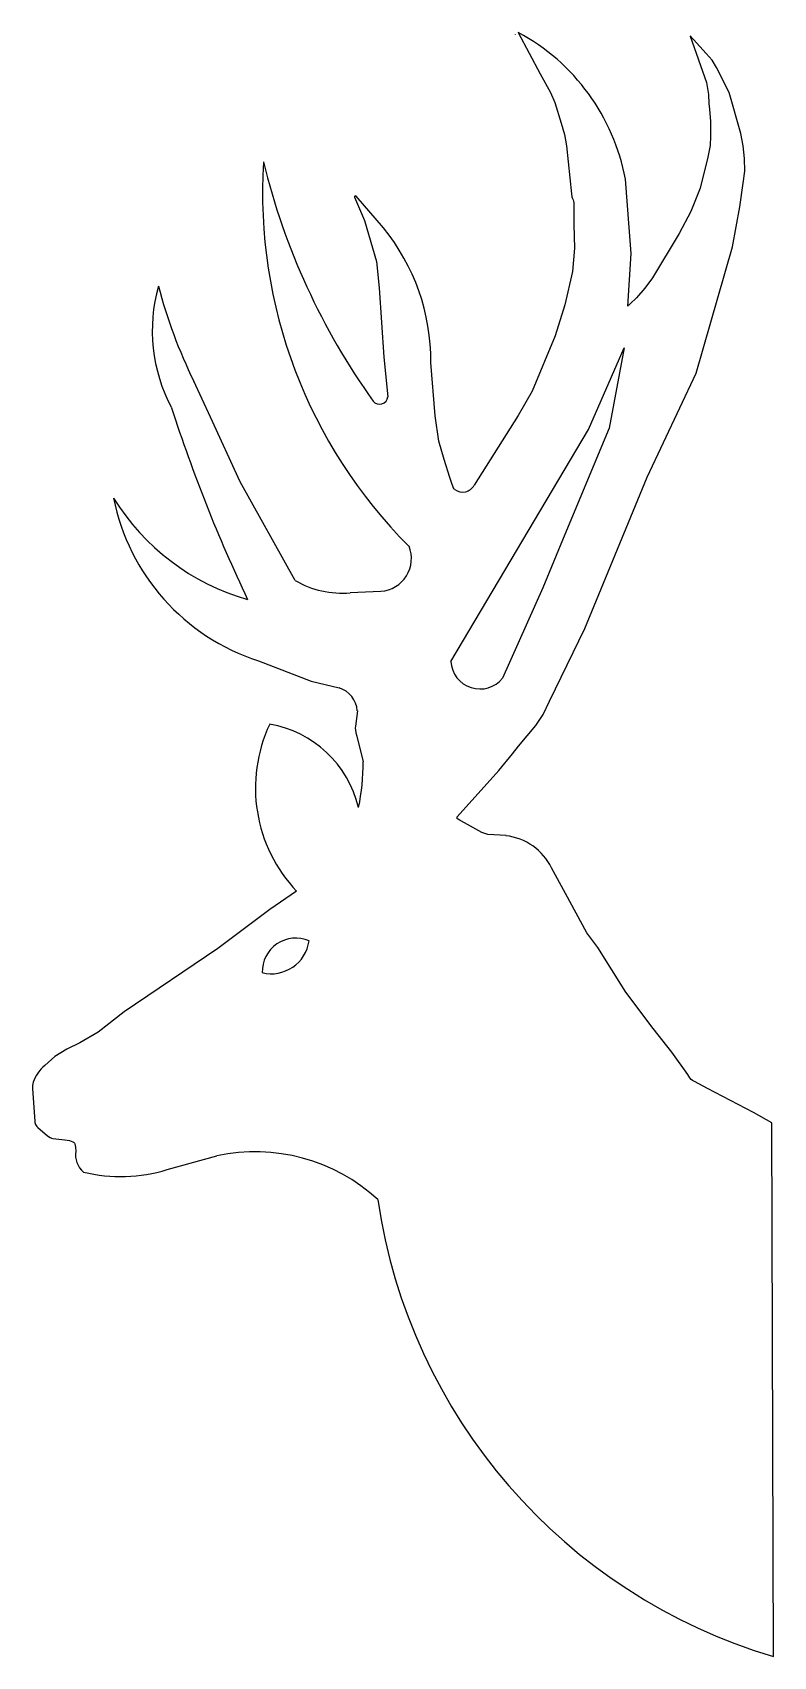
# Model space of a CAD drawing. Extents: x 0.1 to 7.4, y 0.2 to 16.3.
import ezdxf

# ---------------------------------------------------------------- set-up
doc = ezdxf.new("R2010")
doc.units = 0
doc.header["$MEASUREMENT"] = 0
doc.layers.add('1', color=7, linetype='Continuous')
doc.layers.add('2', color=7, linetype='Continuous')

msp = doc.modelspace()

# ---------------------------------------------------------------- linework, layer by layer
at = {"layer": '1', "color": 1, "linetype": 'Continuous'}
for p, q in [((4.215, 10.089), (5.578, 12.39)), ((5.783, 12.403), (5.344, 11.349)), ((5.344, 11.349), (5.127, 10.822)), ((5.127, 10.822), (4.727, 9.925))]:
    msp.add_line(p, q, dxfattribs=at)
at = {"layer": '1', "color": 1, "linetype": 'ByBlock'}
msp.add_lwpolyline([(5.578, 12.39), (5.932, 13.203), (5.783, 12.403)], dxfattribs=at)
msp.add_arc((4.503, 10.105), 0.288, 183.1672, 321.2221, dxfattribs=at)
at = {"layer": '2', "color": 2, "linetype": 'Continuous'}
for p, q in [((4.855, 16.308), (4.855, 16.309)), ((4.856, 16.308), (4.855, 16.308)), ((4.857, 16.307), (4.856, 16.308)), ((4.883, 16.33), (5.101, 15.918)), ((6.59, 16.292), (6.589, 16.293)), ((6.589, 16.293), (6.589, 16.292)), ((6.589, 16.292), (6.751, 15.833)), ((6.592, 16.29), (6.59, 16.292)), ((6.596, 16.286), (6.592, 16.29)), ((6.604, 16.277), (6.596, 16.286)), ((6.62, 16.26), (6.604, 16.277)), ((6.745, 16.122), (6.62, 16.26)), ((6.804, 16.055), (6.745, 16.122)), ((6.849, 15.981), (6.804, 16.055)), ((6.973, 15.733), (6.849, 15.981)), ((5.101, 15.918), (5.204, 15.735)), ((6.751, 15.833), (6.77, 15.714)), ((5.204, 15.735), (5.244, 15.636)), ((5.244, 15.636), (5.307, 15.431)), ((6.77, 15.714), (6.774, 15.625)), ((7.089, 15.327), (6.973, 15.733)), ((6.774, 15.625), (6.78, 15.568)), ((6.78, 15.568), (6.79, 15.447)), ((5.307, 15.431), (5.34, 15.319)), ((5.34, 15.319), (5.362, 15.204)), ((6.79, 15.447), (6.79, 15.3)), ((7.113, 15.205), (7.089, 15.327)), ((5.362, 15.204), (5.412, 14.729)), ((6.786, 15.207), (6.764, 15.093)), ((6.79, 15.3), (6.786, 15.207)), ((7.127, 15.078), (7.113, 15.205)), ((6.764, 15.093), (6.686, 14.784)), ((7.13, 14.954), (7.127, 15.078)), ((5.982, 14.395), (5.945, 14.875)), ((7.081, 14.601), (7.113, 14.836)), ((7.113, 14.836), (7.13, 14.954)), ((3.26, 14.696), (3.36, 14.465)), ((3.546, 14.391), (3.275, 14.706)), ((5.412, 14.729), (5.415, 14.701)), ((5.415, 14.701), (5.418, 14.688)), ((5.418, 14.688), (5.424, 14.675)), ((5.424, 14.675), (5.427, 14.668)), ((5.427, 14.668), (5.43, 14.655)), ((6.686, 14.784), (6.595, 14.555)), ((5.43, 14.655), (5.433, 14.64)), ((5.433, 14.64), (5.433, 14.607)), ((5.433, 14.607), (5.435, 14.426)), ((6.595, 14.555), (6.48, 14.337)), ((7.007, 14.203), (7.081, 14.601)), ((3.36, 14.465), (3.476, 14.058)), ((5.435, 14.426), (5.441, 14.191)), ((6.002, 14.138), (5.982, 14.395)), ((5.441, 14.191), (5.42, 13.96)), ((6.48, 14.337), (6.215, 13.896)), ((6.648, 12.949), (7.007, 14.203)), ((3.476, 14.058), (3.503, 13.796)), ((5.985, 13.877), (6.002, 14.138)), ((5.42, 13.96), (5.345, 13.629)), ((5.969, 13.615), (5.985, 13.877)), ((6.215, 13.896), (6.138, 13.792)), ((3.503, 13.796), (3.551, 13.11)), ((6.054, 13.699), (5.994, 13.639)), ((6.138, 13.792), (6.054, 13.699)), ((5.345, 13.629), (5.248, 13.319)), ((5.97, 13.615), (5.969, 13.615)), ((5.971, 13.617), (5.97, 13.616)), ((5.97, 13.616), (5.97, 13.615)), ((5.97, 13.615), (5.97, 13.615)), ((5.979, 13.624), (5.971, 13.617)), ((5.994, 13.639), (5.979, 13.624)), ((5.248, 13.319), (5.02, 12.77)), ((3.551, 13.11), (3.591, 12.715)), ((4.058, 12.528), (4.016, 13.057)), ((6.162, 11.92), (6.648, 12.949)), ((1.833, 12.514), (1.665, 12.871)), ((5.02, 12.77), (4.882, 12.531)), ((2.124, 11.872), (1.833, 12.514)), ((4.097, 12.274), (4.058, 12.528)), ((4.882, 12.531), (4.446, 11.838)), ((4.147, 12.095), (4.097, 12.274)), ((4.205, 11.914), (4.147, 12.095)), ((2.671, 10.893), (2.124, 11.872)), ((4.225, 11.854), (4.205, 11.914)), ((4.236, 11.82), (4.225, 11.854)), ((4.238, 11.816), (4.236, 11.82)), ((4.24, 11.812), (4.238, 11.816)), ((4.246, 11.804), (4.24, 11.812)), ((4.249, 11.8), (4.246, 11.804)), ((4.252, 11.797), (4.249, 11.8)), ((5.704, 10.81), (6.162, 11.92)), ((5.544, 10.416), (5.704, 10.81)), ((3.522, 10.785), (3.217, 10.772)), ((5.192, 9.695), (5.544, 10.416)), ((2.306, 10.096), (2.831, 9.895)), ((2.831, 9.895), (3.107, 9.828)), ((5.13, 9.565), (5.192, 9.695)), ((3.288, 9.6), (3.269, 9.447)), ((5.057, 9.454), (5.13, 9.565)), ((3.269, 9.447), (3.267, 9.427)), ((3.267, 9.427), (3.268, 9.412)), ((3.268, 9.412), (3.273, 9.381)), ((3.273, 9.381), (3.281, 9.35)), ((3.281, 9.35), (3.345, 9.096)), ((4.886, 9.249), (5.057, 9.454)), ((4.826, 9.174), (4.886, 9.249)), ((4.689, 9.01), (4.826, 9.174)), ((4.277, 8.548), (4.689, 9.01)), ((4.277, 8.546), (4.277, 8.548)), ((4.277, 8.548), (4.277, 8.548)), ((4.277, 8.548), (4.277, 8.548)), ((4.277, 8.548), (4.277, 8.548)), ((4.277, 8.543), (4.277, 8.546)), ((4.277, 8.531), (4.277, 8.543)), ((4.278, 8.53), (4.277, 8.531)), ((4.279, 8.53), (4.278, 8.53)), ((4.282, 8.528), (4.279, 8.53)), ((4.287, 8.525), (4.282, 8.528)), ((4.308, 8.513), (4.287, 8.525)), ((4.351, 8.49), (4.308, 8.513)), ((4.521, 8.395), (4.351, 8.49)), ((4.54, 8.387), (4.521, 8.395)), ((4.561, 8.38), (4.54, 8.387)), ((4.582, 8.375), (4.561, 8.38)), ((4.762, 8.362), (4.582, 8.375)), ((5.35, 7.787), (5.214, 8.043)), ((2.685, 7.81), (2.421, 7.631)), ((5.564, 7.397), (5.35, 7.787)), ((2.421, 7.631), (1.905, 7.242)), ((5.671, 7.251), (5.564, 7.397)), ((5.951, 6.811), (5.671, 7.251)), ((1.905, 7.242), (0.976, 6.616)), ((6.22, 6.449), (5.951, 6.811)), ((0.976, 6.616), (0.717, 6.414)), ((6.406, 6.215), (6.22, 6.449)), ((0.535, 6.308), (0.408, 6.244)), ((0.717, 6.414), (0.535, 6.308)), ((0.287, 6.171), (0.19, 6.082)), ((0.408, 6.244), (0.287, 6.171)), ((6.564, 5.992), (6.406, 6.215)), ((6.585, 5.959), (6.564, 5.992)), ((0.067, 5.885), (0.066, 5.853)), ((0.066, 5.853), (0.088, 5.528)), ((0.073, 5.916), (0.067, 5.885)), ((6.598, 5.944), (6.585, 5.959)), ((6.612, 5.932), (6.598, 5.944)), ((6.63, 5.922), (6.612, 5.932)), ((6.673, 5.899), (6.63, 5.922)), ((6.76, 5.854), (6.673, 5.899)), ((7.217, 5.616), (6.76, 5.854)), ((0.088, 5.528), (0.09, 5.517)), ((0.09, 5.517), (0.093, 5.506)), ((0.093, 5.506), (0.097, 5.496)), ((0.097, 5.496), (0.102, 5.486)), ((0.102, 5.486), (0.11, 5.476)), ((7.398, 5.512), (7.217, 5.616)), ((7.414, 0.219), (7.398, 5.512)), ((0.11, 5.476), (0.12, 5.466)), ((0.12, 5.466), (0.215, 5.384)), ((0.215, 5.384), (0.241, 5.368)), ((0.241, 5.368), (0.255, 5.362)), ((0.255, 5.362), (0.269, 5.359)), ((0.269, 5.359), (0.299, 5.355)), ((0.299, 5.355), (0.388, 5.345)), ((0.388, 5.345), (0.432, 5.337)), ((0.432, 5.337), (0.451, 5.332)), ((0.451, 5.332), (0.466, 5.326)), ((0.466, 5.326), (0.472, 5.323)), ((0.472, 5.323), (0.477, 5.319)), ((0.477, 5.319), (0.479, 5.317)), ((0.479, 5.317), (0.481, 5.315)), ((0.481, 5.315), (0.484, 5.31)), ((0.484, 5.31), (0.486, 5.304)), ((0.486, 5.304), (0.49, 5.29)), ((0.49, 5.29), (0.493, 5.272)), ((0.493, 5.272), (0.496, 5.232)), ((1.402, 5.049), (1.895, 5.185))]:
    msp.add_line(p, q, dxfattribs=at)
at = {"layer": '2', "color": 2, "linetype": 'ByBlock'}
for centre, radius, start, end in [((3.896, 14.494), 2.084, 10.5225, 61.741), ((7.303, 14.738), 4.956, 176.4687, 225.0153), ((9.036, 16.668), 6.873, 193.6528, 215.5534), ((3.268, 14.7), 0.00896, 44.5931, 205.8421), ((1.934, 13.073), 2.082, 359.5588, 39.2828), ((2.884, 13.373), 1.63, 164.3448, 207.9922), ((6.286, 15.127), 5.142, 194.8073, 206.0213), ((16.491, 17.469), 15.812, 197.9047, 205.3249), ((3.508, 12.725), 0.0837, 220.0741, 352.9346), ((4.331, 11.9), 0.13, 232.8759, 331.3281), ((2.967, 12.129), 2.138, 191.2739, 251.9932), ((2.828, 12.918), 2.3, 211.6572, 254.1091), ((3.496, 11.112), 0.327, 274.5499, 21.751), ((3.133, 11.684), 0.916, 239.736, 275.2526), ((3.029, 9.581), 0.259, 4.1944, 72.5526), ((3.766, 8.835), 1.489, 154.8524, 223.4881), ((2.234, 8.39), 1.094, 13.2326, 80.3574), ((1.25, 9.075), 2.095, 348.0135, 0.5757), ((4.696, 7.789), 0.576, 26.0737, 83.4926), ((2.677, 7.012), 0.333, 66.6729, 181.5096), ((2.435, 7.369), 0.377, 256.0263, 352.1563), ((0.425, 5.792), 0.374, 129.0422, 160.6196), ((0.719, 5.197), 0.226, 171.0703, 229.7076), ((2.276, 3.435), 1.791, 47.3361, 102.2848), ((0.945, 6.531), 1.551, 256.1178, 287.1411), ((9.001, 5.558), 5.57, 188.3237, 253.4483)]:
    msp.add_arc(centre, radius, start, end, dxfattribs=at)

doc.saveas('drawing.dxf')
